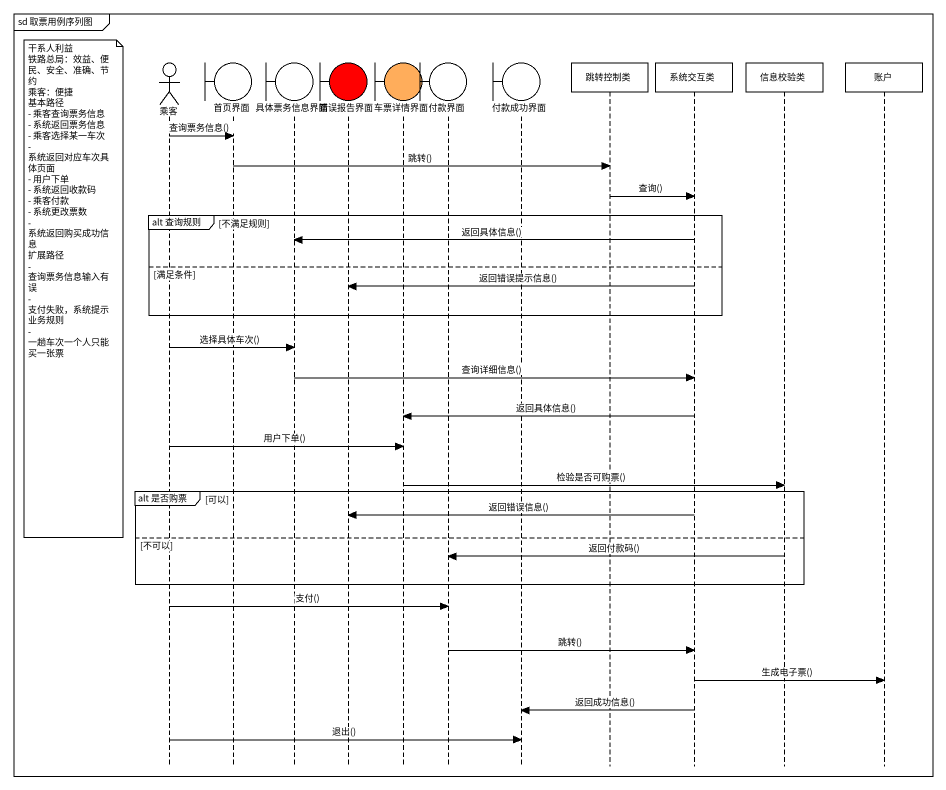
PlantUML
@startuml
mainframe sd 取票用例序列图
hide footbox
actor 乘客
boundary 首页界面
boundary 具体票务信息界面
boundary 错误报告界面 #FF0000
boundary 车票详情界面 #FFAD5B
boundary 付款界面
boundary 付款成功界面
participant 跳转控制类
participant 系统交互类
participant 信息校验类
participant 账户

乘客 -> 首页界面 : 查询票务信息()
首页界面 -> 跳转控制类 : 跳转()
跳转控制类 -> 系统交互类 : 查询()
group alt 查询规则 [不满足规则]
  系统交互类 -> 具体票务信息界面 : 返回具体信息()
else 满足条件
  系统交互类 -> 错误报告界面 : 返回错误提示信息()
  note left of 乘客
    干系人利益
    铁路总局：效益、便民、安全、准确、节约
    乘客：便捷
    基本路径
    - 乘客查询票务信息
    - 系统返回票务信息
    - 乘客选择某一车次
    - 系统返回对应车次具体页面
    - 用户下单
    - 系统返回收款码
    - 乘客付款
    - 系统更改票数
    - 系统返回购买成功信息
    扩展路径
    - 查询票务信息输入有误
    - 支付失败，系统提示
    业务规则
    - 一趟车次一个人只能买一张票
  end note
end
乘客 -> 具体票务信息界面 : 选择具体车次()
具体票务信息界面 -> 系统交互类 : 查询详细信息()
系统交互类 -> 车票详情界面 : 返回具体信息()
乘客 -> 车票详情界面 : 用户下单()
车票详情界面 -> 信息校验类 : 检验是否可购票()
group alt 是否购票 [可以]
  系统交互类 -> 错误报告界面 : 返回错误信息()
else 不可以
  信息校验类 -> 付款界面 : 返回付款码()
end
乘客 -> 付款界面 : 支付()
付款界面 -> 系统交互类 : 跳转()
系统交互类 -> 账户 : 生成电子票()
系统交互类 -> 付款成功界面 : 返回成功信息()
乘客 -> 付款成功界面 : 退出()
@enduml
